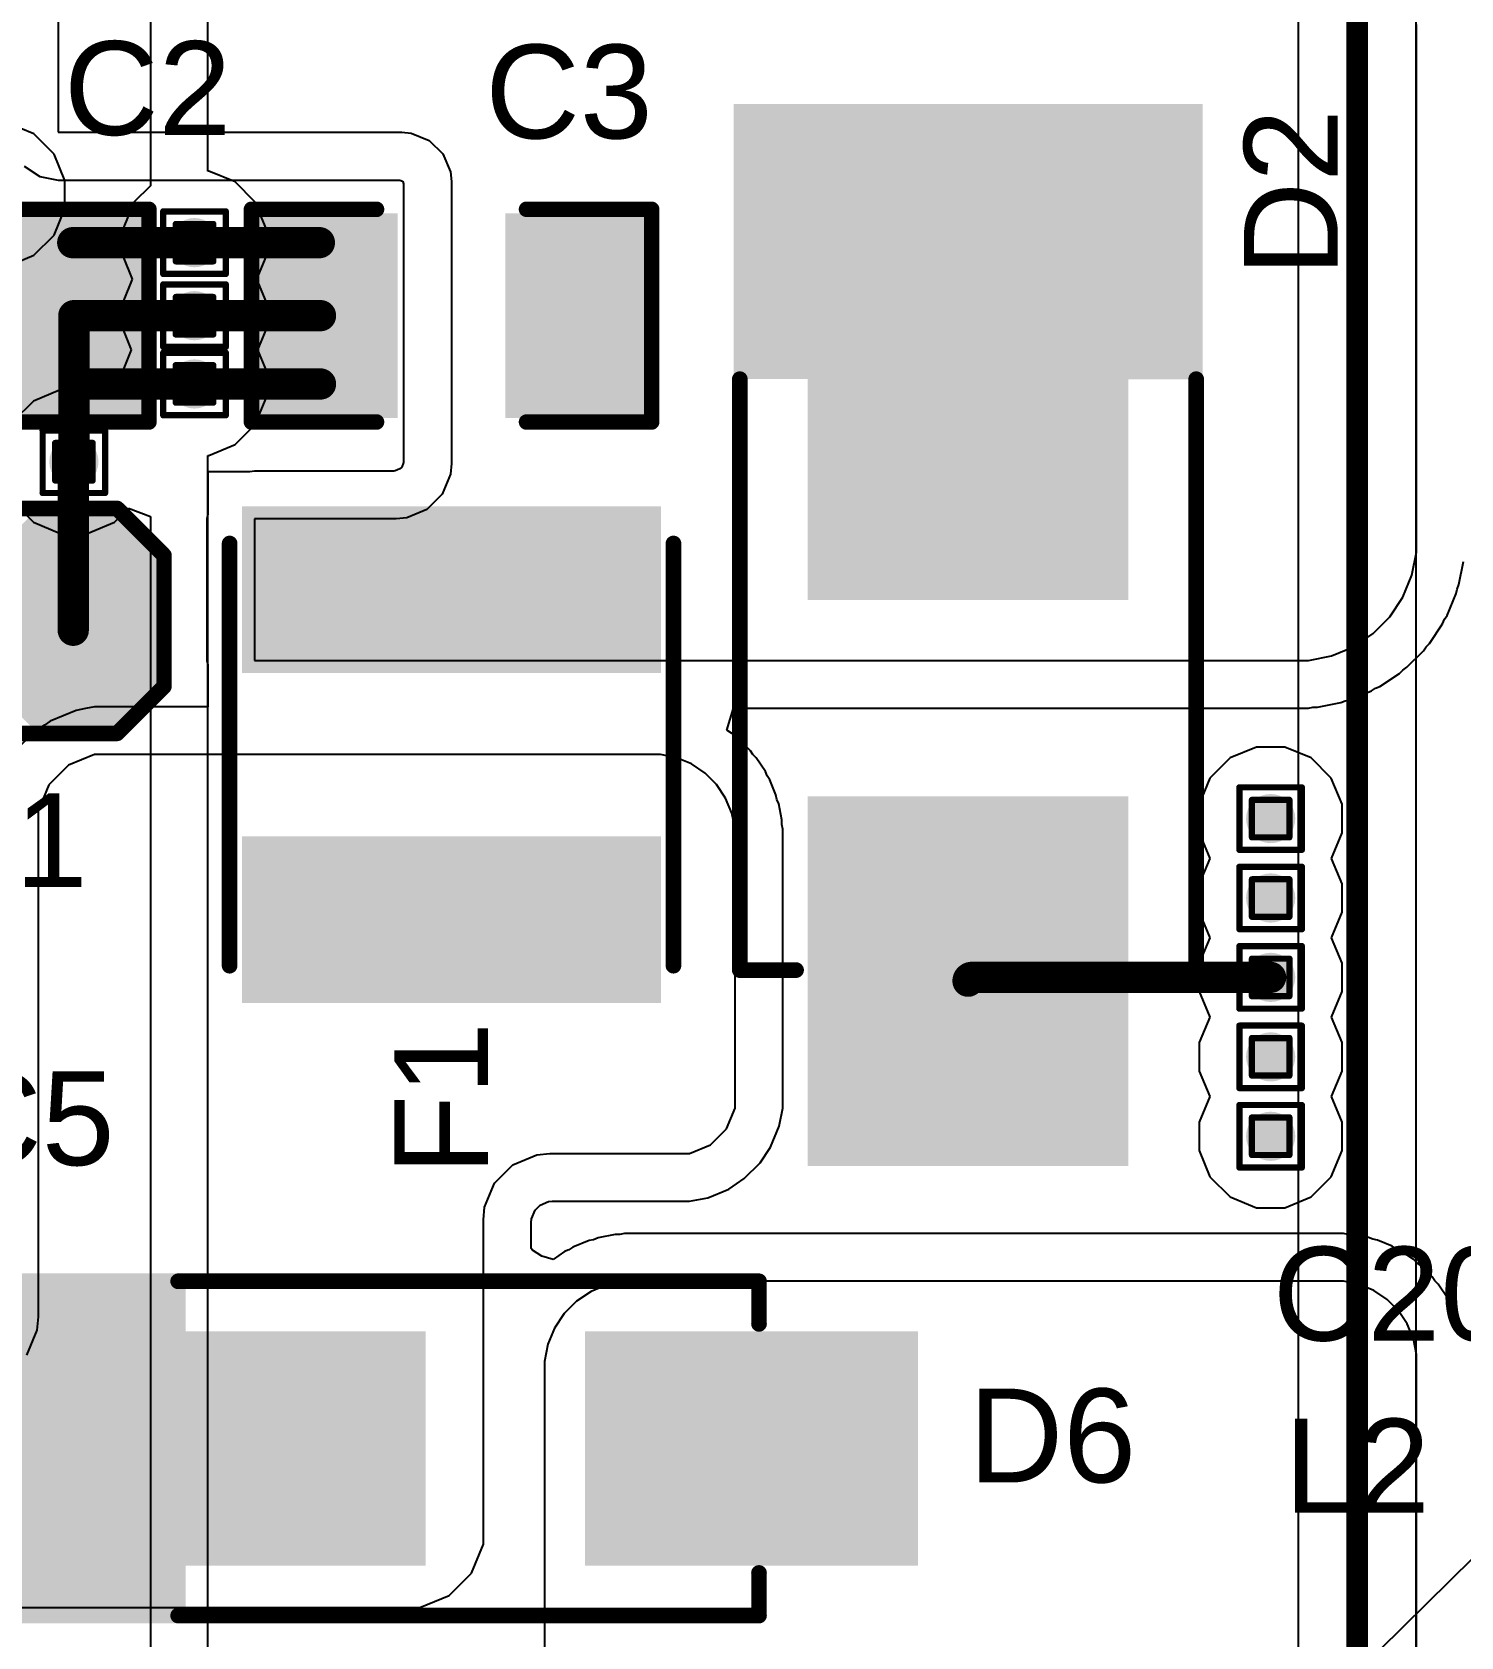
# Model space of a CAD drawing. Header units: inches. Extents: x -12 to 5357, y -8 to 5291.
# Drawn here: x 8.72 to 20.32, y 26.98 to 40.02 of the extents above; entities that cross this region are included whole.
import ezdxf

# ---------------------------------------------------------------- set-up
doc = ezdxf.new("R2010")
doc.units = ezdxf.units.IN
for name, color, linetype in [('Bottom Layer', 5, 'Continuous'), ('Drill Drawing', 1, 'Continuous'), ('Ground', 16, 'Continuous'), ('Power', 76, 'Continuous'), ('Top Layer', 1, 'Continuous'), ('Top Overlay', 2, 'Continuous'), ('Top Paste', 8, 'Continuous'), ('Top Solder', 216, 'Continuous'), ('Via Holes', 16, 'Continuous')]:
    doc.layers.add(name, color=color, linetype=linetype)
doc.styles.add('Arial', font='', dxfattribs={"height": 0.2})
doc.styles.get('Arial').set_extended_font_data('Arial')

# ---------------------------------------------------------------- blocks, each defined once
blk = doc.blocks.new('SMB__10')
at = {"layer": 'Top Layer'}
for points in [[(-3.7, -1.2), (-3.7, 1.2), (-0.9, 1.2), (-0.9, -1.2)], [(0.9, -1.2), (0.9, 1.2), (3.7, 1.2), (3.7, -1.2)]]:
    blk.add_hatch(color=1, dxfattribs=at).paths.add_polyline_path(points)
at = {"layer": 'Top Overlay'}
for points in [[(2.593, 1.245), (4.828, 1.245), (4.828, 1.905), (2.593, 1.905)], [(3.734, -1.65), (4.826, -1.65), (4.826, 1.347), (3.734, 1.347)], [(2.591, -1.906), (4.826, -1.906), (4.826, -1.246), (2.591, -1.246)]]:
    blk.add_hatch(color=2, dxfattribs=at).paths.add_polyline_path(points)
at = {"layer": 'Top Paste'}
for points in [[(-3.7, -1.2), (-3.7, 1.2), (-0.9, 1.2), (-0.9, -1.2)], [(0.9, -1.2), (0.9, 1.2), (3.7, 1.2), (3.7, -1.2)]]:
    blk.add_hatch(color=8, dxfattribs=at).paths.add_polyline_path(points)
at = {"layer": 'Top Solder'}
for points in [[(-3.802, -1.302), (-3.802, 1.302), (-0.798, 1.302), (-0.798, -1.302)], [(0.798, -1.302), (0.798, 1.302), (3.802, 1.302), (3.802, -1.302)]]:
    blk.add_hatch(color=216, dxfattribs=at).paths.add_polyline_path(points)
at = {"layer": 'Top Overlay', "const_width": 0.127}
for points in [[(-2.21, 1.854), (2.591, 1.854)], [(-2.21, 1.854), (-2.21, 1.397)], [(-2.21, -1.397), (-2.21, -1.854)], [(-2.21, -1.854), (2.591, -1.854)]]:
    blk.add_lwpolyline(points, dxfattribs=at)
at = {"layer": 'Top Overlay', "const_width": 0.0635}
for points in [[(-2.242, 1.854, 1), (-2.178, 1.854, 1)], [(-2.242, 1.854, 1), (-2.178, 1.854, 1)], [(2.559, 1.854, 1), (2.623, 1.854, 1)], [(-2.242, 1.397, 1), (-2.178, 1.397, 1)], [(-2.242, -1.397, 1), (-2.178, -1.397, 1)], [(-2.242, -1.854, 1), (-2.178, -1.854, 1)], [(-2.242, -1.854, 1), (-2.178, -1.854, 1)], [(2.559, -1.854, 1), (2.623, -1.854, 1)]]:
    blk.add_lwpolyline(points, format="xyb", close=True, dxfattribs=at)
blk = doc.blocks.new('14_VSON__4_3__20')
at = {"layer": 'Top Solder'}
blk.add_line((-0.868, -2.278), (-5350.816, -5279.07), dxfattribs=at)
blk = doc.blocks.new('2_T____P___22')
at = {"layer": 'Top Layer'}
for points in [[(0.286, 0.762), (-0.286, 0.762), (-0.571, 0.476), (-0.571, -0.476), (-0.286, -0.762), (0.286, -0.762), (0.571, -0.476), (0.571, 0.476)], [(2.286, 0.762), (1.714, 0.762), (1.429, 0.476), (1.429, -0.476), (1.714, -0.762), (2.286, -0.762), (2.572, -0.476), (2.572, 0.476)]]:
    blk.add_hatch(color=1, dxfattribs=at).paths.add_polyline_path(points)
at = {"layer": 'Top Paste'}
for points in [[(0.286, 0.762), (-0.286, 0.762), (-0.571, 0.476), (-0.571, -0.476), (-0.286, -0.762), (0.286, -0.762), (0.571, -0.476), (0.571, 0.476)], [(2.286, 0.762), (1.714, 0.762), (1.429, 0.476), (1.429, -0.476), (1.714, -0.762), (2.286, -0.762), (2.572, -0.476), (2.572, 0.476)]]:
    blk.add_hatch(color=8, dxfattribs=at).paths.add_polyline_path(points)
at = {"layer": 'Top Solder'}
for points in [[(0.337, 0.864), (-0.337, 0.864), (-0.673, 0.527), (-0.673, -0.527), (-0.337, -0.864), (0.337, -0.864), (0.673, -0.527), (0.673, 0.527)], [(2.337, 0.864), (1.663, 0.864), (1.327, 0.527), (1.327, -0.527), (1.663, -0.864), (2.337, -0.864), (2.673, -0.527), (2.673, 0.527)]]:
    blk.add_hatch(color=216, dxfattribs=at).paths.add_polyline_path(points)
at = {"layer": 'Top Overlay', "const_width": 0.127}
for points in [[(-0.737, 0.533), (-0.356, 0.914)], [(-0.356, 0.914), (2.356, 0.914)], [(2.356, 0.914), (2.737, 0.533)], [(-0.737, -0.533), (-0.737, 0.533)], [(2.737, 0.533), (2.737, -0.533)], [(-0.737, -0.533), (-0.356, -0.914)], [(2.356, -0.914), (2.737, -0.533)], [(-0.356, -0.914), (2.356, -0.914)]]:
    blk.add_lwpolyline(points, dxfattribs=at)
at = {"layer": 'Top Overlay', "const_width": 0.0635}
for points in [[(-0.387, 0.914, 1), (-0.324, 0.914, 1)], [(-0.387, 0.914, 1), (-0.324, 0.914, 1)], [(2.324, 0.914, 1), (2.387, 0.914, 1)], [(2.324, 0.914, 1), (2.387, 0.914, 1)], [(-0.768, 0.533, 1), (-0.705, 0.533, 1)], [(-0.768, 0.533, 1), (-0.705, 0.533, 1)], [(2.705, 0.533, 1), (2.768, 0.533, 1)], [(2.705, 0.533, 1), (2.768, 0.533, 1)], [(-0.768, -0.533, 1), (-0.705, -0.533, 1)], [(-0.768, -0.533, 1), (-0.705, -0.533, 1)], [(2.705, -0.533, 1), (2.768, -0.533, 1)], [(2.705, -0.533, 1), (2.768, -0.533, 1)], [(-0.387, -0.914, 1), (-0.324, -0.914, 1)], [(-0.387, -0.914, 1), (-0.324, -0.914, 1)], [(2.324, -0.914, 1), (2.387, -0.914, 1)], [(2.324, -0.914, 1), (2.387, -0.914, 1)]]:
    blk.add_lwpolyline(points, format="xyb", close=True, dxfattribs=at)
blk = doc.blocks.new('FUSE_1210_76')
at = {"layer": 'Top Layer'}
for points in [[(-1.915, 1.6), (-0.765, 1.6), (-0.765, -1.6), (-1.915, -1.6)], [(0.765, 1.6), (1.915, 1.6), (1.915, -1.6), (0.765, -1.6)]]:
    blk.add_hatch(color=1, dxfattribs=at).paths.add_polyline_path(points)
at = {"layer": 'Top Paste'}
for points in [[(-1.915, 1.6), (-0.765, 1.6), (-0.765, -1.6), (-1.915, -1.6)], [(0.765, 1.6), (1.915, 1.6), (1.915, -1.6), (0.765, -1.6)]]:
    blk.add_hatch(color=8, dxfattribs=at).paths.add_polyline_path(points)
at = {"layer": 'Top Solder'}
for points in [[(-2.017, 1.702), (-0.663, 1.702), (-0.663, -1.702), (-2.017, -1.702)], [(0.663, 1.702), (2.017, 1.702), (2.017, -1.702), (0.663, -1.702)]]:
    blk.add_hatch(color=216, dxfattribs=at).paths.add_polyline_path(points)
at = {"layer": 'Top Overlay', "const_width": 0.127}
for points in [[(-1.715, 1.803), (1.715, 1.803)], [(-1.715, -1.803), (1.715, -1.803)]]:
    blk.add_lwpolyline(points, dxfattribs=at)
at = {"layer": 'Top Overlay', "const_width": 0.0635}
for points in [[(-1.747, 1.803, 1), (-1.683, 1.803, 1)], [(1.683, 1.803, 1), (1.747, 1.803, 1)], [(-1.747, -1.803, 1), (-1.683, -1.803, 1)], [(1.683, -1.803, 1), (1.747, -1.803, 1)]]:
    blk.add_lwpolyline(points, format="xyb", close=True, dxfattribs=at)
blk = doc.blocks.new('SMA_78')
at = {"layer": 'Top Layer'}
for points in [[(-3.25, 0.85), (-0.75, 0.85), (-0.75, -0.85), (-3.25, -0.85)], [(0.75, 0.85), (3.25, 0.85), (3.25, -0.85), (0.75, -0.85)]]:
    blk.add_hatch(color=1, dxfattribs=at).paths.add_polyline_path(points)
at = {"layer": 'Top Overlay'}
for points in [[(-4.445, -1.422), (-3.278, -1.422), (-3.278, 1.422), (-4.445, 1.422)], [(-3.3, 0.924), (-2.596, 0.924), (-2.596, 1.422), (-3.3, 1.422)], [(-3.3, -1.422), (-2.596, -1.422), (-2.596, -0.924), (-3.3, -0.924)]]:
    blk.add_hatch(color=2, dxfattribs=at).paths.add_polyline_path(points)
at = {"layer": 'Top Paste'}
for points in [[(-3.25, 0.85), (-0.75, 0.85), (-0.75, -0.85), (-3.25, -0.85)], [(0.75, 0.85), (3.25, 0.85), (3.25, -0.85), (0.75, -0.85)]]:
    blk.add_hatch(color=8, dxfattribs=at).paths.add_polyline_path(points)
at = {"layer": 'Top Solder'}
for points in [[(-3.352, 0.952), (-0.648, 0.952), (-0.648, -0.952), (-3.352, -0.952)], [(0.648, 0.952), (3.352, 0.952), (3.352, -0.952), (0.648, -0.952)]]:
    blk.add_hatch(color=216, dxfattribs=at).paths.add_polyline_path(points)
at = {"layer": 'Top Overlay', "const_width": 0.127}
for points in [[(-2.658, 1.358), (2.061, 1.358)], [(2.061, 1.012), (2.061, 1.358)], [(2.061, -1.358), (2.061, -1.012)], [(-2.658, -1.358), (2.061, -1.358)]]:
    blk.add_lwpolyline(points, dxfattribs=at)
at = {"layer": 'Top Overlay', "const_width": 0.0635}
for points in [[(-2.69, 1.358, 1), (-2.626, 1.358, 1)], [(2.029, 1.358, 1), (2.093, 1.358, 1)], [(2.029, 1.358, 1), (2.093, 1.358, 1)], [(2.029, 1.012, 1), (2.093, 1.012, 1)], [(2.029, -1.012, 1), (2.093, -1.012, 1)], [(-2.69, -1.358, 1), (-2.626, -1.358, 1)], [(2.029, -1.358, 1), (2.093, -1.358, 1)], [(2.029, -1.358, 1), (2.093, -1.358, 1)]]:
    blk.add_lwpolyline(points, format="xyb", close=True, dxfattribs=at)
blk = doc.blocks.new('C___0805_122')
at = {"layer": 'Top Layer'}
for points in [[(-1.524, 0.762), (-0.508, 0.762), (-0.508, -0.762), (-1.524, -0.762)], [(0.508, 0.762), (1.524, 0.762), (1.524, -0.762), (0.508, -0.762)]]:
    blk.add_hatch(color=1, dxfattribs=at).paths.add_polyline_path(points)
at = {"layer": 'Top Paste'}
for points in [[(-1.524, 0.762), (-0.508, 0.762), (-0.508, -0.762), (-1.524, -0.762)], [(0.508, 0.762), (1.524, 0.762), (1.524, -0.762), (0.508, -0.762)]]:
    blk.add_hatch(color=8, dxfattribs=at).paths.add_polyline_path(points)
at = {"layer": 'Top Solder'}
for points in [[(-1.594, 0.832), (-0.438, 0.832), (-0.438, -0.832), (-1.594, -0.832)], [(0.438, 0.832), (1.594, 0.832), (1.594, -0.832), (0.438, -0.832)]]:
    blk.add_hatch(color=216, dxfattribs=at).paths.add_polyline_path(points)
at = {"layer": 'Top Overlay', "const_width": 0.127}
for points in [[(-1.626, 0.864), (-1.626, -0.864)], [(-1.626, 0.864), (-0.61, 0.864)], [(0.61, 0.864), (1.626, 0.864)], [(1.626, -0.864), (1.626, 0.864)], [(-1.626, -0.864), (-0.61, -0.864)], [(0.61, -0.864), (1.626, -0.864)]]:
    blk.add_lwpolyline(points, dxfattribs=at)
at = {"layer": 'Top Overlay', "const_width": 0.0635}
for points in [[(-1.657, 0.864, 1), (-1.594, 0.864, 1)], [(-1.657, 0.864, 1), (-1.594, 0.864, 1)], [(-0.641, 0.864, 1), (-0.578, 0.864, 1)], [(0.578, 0.864, 1), (0.641, 0.864, 1)], [(1.594, 0.864, 1), (1.657, 0.864, 1)], [(1.594, 0.864, 1), (1.657, 0.864, 1)], [(-1.657, -0.864, 1), (-1.594, -0.864, 1)], [(-1.657, -0.864, 1), (-1.594, -0.864, 1)], [(-0.641, -0.864, 1), (-0.578, -0.864, 1)], [(0.578, -0.864, 1), (0.641, -0.864, 1)], [(1.594, -0.864, 1), (1.657, -0.864, 1)], [(1.594, -0.864, 1), (1.657, -0.864, 1)]]:
    blk.add_lwpolyline(points, format="xyb", close=True, dxfattribs=at)
blk = doc.blocks.new('C___0805_124')
at = {"layer": 'Top Layer'}
for points in [[(-1.524, 0.762), (-0.508, 0.762), (-0.508, -0.762), (-1.524, -0.762)], [(0.508, 0.762), (1.524, 0.762), (1.524, -0.762), (0.508, -0.762)]]:
    blk.add_hatch(color=1, dxfattribs=at).paths.add_polyline_path(points)
at = {"layer": 'Top Paste'}
for points in [[(-1.524, 0.762), (-0.508, 0.762), (-0.508, -0.762), (-1.524, -0.762)], [(0.508, 0.762), (1.524, 0.762), (1.524, -0.762), (0.508, -0.762)]]:
    blk.add_hatch(color=8, dxfattribs=at).paths.add_polyline_path(points)
at = {"layer": 'Top Solder'}
for points in [[(-1.594, 0.832), (-0.438, 0.832), (-0.438, -0.832), (-1.594, -0.832)], [(0.438, 0.832), (1.594, 0.832), (1.594, -0.832), (0.438, -0.832)]]:
    blk.add_hatch(color=216, dxfattribs=at).paths.add_polyline_path(points)
at = {"layer": 'Top Overlay', "const_width": 0.127}
for points in [[(-1.626, 0.864), (-1.626, -0.864)], [(-0.61, 0.864), (-1.626, 0.864)], [(1.626, 0.864), (0.61, 0.864)], [(1.626, 0.864), (1.626, -0.864)], [(-0.61, -0.864), (-1.626, -0.864)], [(1.626, -0.864), (0.61, -0.864)]]:
    blk.add_lwpolyline(points, dxfattribs=at)
at = {"layer": 'Top Overlay', "const_width": 0.0635}
for points in [[(-1.657, 0.864, 1), (-1.594, 0.864, 1)], [(-1.657, 0.864, 1), (-1.594, 0.864, 1)], [(-0.641, 0.864, 1), (-0.578, 0.864, 1)], [(0.578, 0.864, 1), (0.641, 0.864, 1)], [(1.594, 0.864, 1), (1.657, 0.864, 1)], [(1.594, 0.864, 1), (1.657, 0.864, 1)], [(-1.657, -0.864, 1), (-1.594, -0.864, 1)], [(-1.657, -0.864, 1), (-1.594, -0.864, 1)], [(-0.641, -0.864, 1), (-0.578, -0.864, 1)], [(0.578, -0.864, 1), (0.641, -0.864, 1)], [(1.594, -0.864, 1), (1.657, -0.864, 1)], [(1.594, -0.864, 1), (1.657, -0.864, 1)]]:
    blk.add_lwpolyline(points, format="xyb", close=True, dxfattribs=at)

msp = doc.modelspace()

# ---------------------------------------------------------------- hatches: boundary and pattern name
at = {"layer": 'Bottom Layer'}
h = msp.add_hatch(color=5, dxfattribs=at)
edge = h.paths.add_edge_path()
edge.add_arc((10.036, 38.308), 0.2, 0, 360)
h = msp.add_hatch(color=5, dxfattribs=at)
edge = h.paths.add_edge_path()
edge.add_arc((10.036, 37.715), 0.2, 0, 360)
h = msp.add_hatch(color=5, dxfattribs=at)
edge = h.paths.add_edge_path()
edge.add_arc((10.036, 37.16), 0.2, 0, 360)
h = msp.add_hatch(color=5, dxfattribs=at)
edge = h.paths.add_edge_path()
edge.add_arc((9.056, 36.528), 0.2, 0, 360)
h = msp.add_hatch(color=5, dxfattribs=at)
edge = h.paths.add_edge_path()
edge.add_arc((18.779, 33.629), 0.2, 0, 360)
h = msp.add_hatch(color=5, dxfattribs=at)
edge = h.paths.add_edge_path()
edge.add_arc((18.779, 32.984), 0.2, 0, 360)
h = msp.add_hatch(color=5, dxfattribs=at)
edge = h.paths.add_edge_path()
edge.add_arc((18.779, 32.339), 0.2, 0, 360)
h = msp.add_hatch(color=5, dxfattribs=at)
edge = h.paths.add_edge_path()
edge.add_arc((18.779, 31.693), 0.2, 0, 360)
h = msp.add_hatch(color=5, dxfattribs=at)
edge = h.paths.add_edge_path()
edge.add_arc((18.779, 31.048), 0.2, 0, 360)
at = {"layer": 'Ground'}
h = msp.add_hatch(color=16, dxfattribs=at)
edge = h.paths.add_edge_path()
edge.add_arc((10.036, 38.308), 0.2, 0, 360)
h = msp.add_hatch(color=16, dxfattribs=at)
edge = h.paths.add_edge_path()
edge.add_arc((10.036, 37.715), 0.2, 0, 360)
h = msp.add_hatch(color=16, dxfattribs=at)
edge = h.paths.add_edge_path()
edge.add_arc((10.036, 37.16), 0.2, 0, 360)
h = msp.add_hatch(color=16, dxfattribs=at)
edge = h.paths.add_edge_path()
edge.add_arc((9.056, 36.528), 0.2, 0, 360)
h = msp.add_hatch(color=16, dxfattribs=at)
edge = h.paths.add_edge_path()
edge.add_arc((18.779, 33.629), 0.2, 0, 360)
h = msp.add_hatch(color=16, dxfattribs=at)
edge = h.paths.add_edge_path()
edge.add_arc((18.779, 32.984), 0.2, 0, 360)
h = msp.add_hatch(color=16, dxfattribs=at)
edge = h.paths.add_edge_path()
edge.add_arc((18.779, 32.339), 0.2, 0, 360)
h = msp.add_hatch(color=16, dxfattribs=at)
edge = h.paths.add_edge_path()
edge.add_arc((18.779, 31.693), 0.2, 0, 360)
h = msp.add_hatch(color=16, dxfattribs=at)
edge = h.paths.add_edge_path()
edge.add_arc((18.779, 31.048), 0.2, 0, 360)
at = {"layer": 'Power'}
h = msp.add_hatch(color=76, dxfattribs=at)
edge = h.paths.add_edge_path()
edge.add_arc((10.036, 38.308), 0.2, 0, 360)
h = msp.add_hatch(color=76, dxfattribs=at)
edge = h.paths.add_edge_path()
edge.add_arc((10.036, 37.715), 0.2, 0, 360)
h = msp.add_hatch(color=76, dxfattribs=at)
edge = h.paths.add_edge_path()
edge.add_arc((10.036, 37.16), 0.2, 0, 360)
h = msp.add_hatch(color=76, dxfattribs=at)
edge = h.paths.add_edge_path()
edge.add_arc((9.056, 36.528), 0.2, 0, 360)
h = msp.add_hatch(color=76, dxfattribs=at)
edge = h.paths.add_edge_path()
edge.add_arc((18.779, 33.629), 0.2, 0, 360)
h = msp.add_hatch(color=76, dxfattribs=at)
edge = h.paths.add_edge_path()
edge.add_arc((18.779, 32.984), 0.2, 0, 360)
h = msp.add_hatch(color=76, dxfattribs=at)
edge = h.paths.add_edge_path()
edge.add_arc((18.779, 32.339), 0.2, 0, 360)
h = msp.add_hatch(color=76, dxfattribs=at)
edge = h.paths.add_edge_path()
edge.add_arc((18.779, 31.693), 0.2, 0, 360)
h = msp.add_hatch(color=76, dxfattribs=at)
edge = h.paths.add_edge_path()
edge.add_arc((18.779, 31.048), 0.2, 0, 360)
at = {"layer": 'Top Layer'}
h = msp.add_hatch(color=1, dxfattribs=at)
edge = h.paths.add_edge_path()
edge.add_arc((10.036, 38.308), 0.2, 0, 360)
h = msp.add_hatch(color=1, dxfattribs=at)
edge = h.paths.add_edge_path()
edge.add_arc((10.036, 37.715), 0.2, 0, 360)
h = msp.add_hatch(color=1, dxfattribs=at)
edge = h.paths.add_edge_path()
edge.add_arc((10.036, 37.16), 0.2, 0, 360)
h = msp.add_hatch(color=1, dxfattribs=at)
edge = h.paths.add_edge_path()
edge.add_arc((9.056, 36.528), 0.2, 0, 360)
h = msp.add_hatch(color=1, dxfattribs=at)
edge = h.paths.add_edge_path()
edge.add_arc((18.779, 33.629), 0.2, 0, 360)
h = msp.add_hatch(color=1, dxfattribs=at)
edge = h.paths.add_edge_path()
edge.add_arc((18.779, 32.984), 0.2, 0, 360)
h = msp.add_hatch(color=1, dxfattribs=at)
edge = h.paths.add_edge_path()
edge.add_arc((18.779, 32.339), 0.2, 0, 360)
h = msp.add_hatch(color=1, dxfattribs=at)
edge = h.paths.add_edge_path()
edge.add_arc((18.779, 31.693), 0.2, 0, 360)
h = msp.add_hatch(color=1, dxfattribs=at)
edge = h.paths.add_edge_path()
edge.add_arc((18.779, 31.048), 0.2, 0, 360)
at = {"layer": 'Via Holes'}
h = msp.add_hatch(color=7, dxfattribs=at)
edge = h.paths.add_edge_path()
edge.add_arc((10.036, 38.308), 0.1, 0, 360)
h = msp.add_hatch(color=7, dxfattribs=at)
edge = h.paths.add_edge_path()
edge.add_arc((10.036, 37.715), 0.1, 0, 360)
h = msp.add_hatch(color=7, dxfattribs=at)
edge = h.paths.add_edge_path()
edge.add_arc((10.036, 37.16), 0.1, 0, 360)
h = msp.add_hatch(color=7, dxfattribs=at)
edge = h.paths.add_edge_path()
edge.add_arc((9.056, 36.528), 0.1, 0, 360)
h = msp.add_hatch(color=7, dxfattribs=at)
edge = h.paths.add_edge_path()
edge.add_arc((18.779, 33.629), 0.1, 0, 360)
h = msp.add_hatch(color=7, dxfattribs=at)
edge = h.paths.add_edge_path()
edge.add_arc((18.779, 32.984), 0.1, 0, 360)
h = msp.add_hatch(color=7, dxfattribs=at)
edge = h.paths.add_edge_path()
edge.add_arc((18.779, 32.339), 0.1, 0, 360)
h = msp.add_hatch(color=7, dxfattribs=at)
edge = h.paths.add_edge_path()
edge.add_arc((18.779, 31.693), 0.1, 0, 360)
h = msp.add_hatch(color=7, dxfattribs=at)
edge = h.paths.add_edge_path()
edge.add_arc((18.779, 31.048), 0.1, 0, 360)

# ---------------------------------------------------------------- linework, layer by layer
at = {"layer": 'Bottom Layer'}
for p, q in [((19.003, 49.396), (19.003, 23.514)), ((19.961, 23.631), (19.961, 49.396))]:
    msp.add_line(p, q, dxfattribs=at)
at = {"layer": 'Bottom Layer', "const_width": 0.178}
msp.add_lwpolyline([(19.482, 23.514), (19.482, 49.396)], dxfattribs=at)
at = {"layer": 'Drill Drawing', "const_width": 0.0508}
for points in [[(9.782, 38.562), (10.29, 38.562)], [(9.782, 38.054), (9.782, 38.562)], [(9.884, 38.46), (10.188, 38.46)], [(9.884, 38.156), (9.884, 38.46)], [(10.188, 38.156), (10.188, 38.46)], [(10.29, 38.054), (10.29, 38.562)], [(9.782, 38.054), (10.29, 38.054)], [(9.884, 38.156), (10.188, 38.156)], [(9.782, 37.969), (10.29, 37.969)], [(9.782, 37.461), (9.782, 37.969)], [(10.29, 37.461), (10.29, 37.969)], [(9.884, 37.867), (10.188, 37.867)], [(9.884, 37.562), (9.884, 37.867)], [(10.188, 37.562), (10.188, 37.867)], [(9.884, 37.562), (10.188, 37.562)], [(9.782, 37.461), (10.29, 37.461)], [(9.782, 37.414), (10.29, 37.414)], [(9.782, 36.906), (9.782, 37.414)], [(10.29, 36.906), (10.29, 37.414)], [(9.884, 37.313), (10.188, 37.313)], [(9.884, 37.008), (9.884, 37.313)], [(10.188, 37.008), (10.188, 37.313)], [(9.884, 37.008), (10.188, 37.008)], [(9.782, 36.906), (10.29, 36.906)], [(8.802, 36.782), (9.31, 36.782)], [(8.802, 36.274), (8.802, 36.782)], [(9.31, 36.274), (9.31, 36.782)], [(8.903, 36.681), (9.208, 36.681)], [(8.903, 36.376), (8.903, 36.681)], [(9.208, 36.376), (9.208, 36.681)], [(8.903, 36.376), (9.208, 36.376)], [(8.802, 36.274), (9.31, 36.274)], [(18.525, 33.883), (19.033, 33.883)], [(18.525, 33.375), (18.525, 33.883)], [(19.033, 33.375), (19.033, 33.883)], [(18.626, 33.781), (18.931, 33.781)], [(18.626, 33.477), (18.626, 33.781)], [(18.931, 33.477), (18.931, 33.781)], [(18.525, 33.375), (19.033, 33.375)], [(18.626, 33.477), (18.931, 33.477)], [(18.525, 33.238), (19.033, 33.238)], [(18.525, 32.73), (18.525, 33.238)], [(19.033, 32.73), (19.033, 33.238)], [(18.626, 33.136), (18.931, 33.136)], [(18.626, 32.831), (18.626, 33.136)], [(18.931, 32.831), (18.931, 33.136)], [(18.626, 32.831), (18.931, 32.831)], [(18.525, 32.73), (19.033, 32.73)], [(18.525, 32.593), (19.033, 32.593)], [(18.525, 32.085), (18.525, 32.593)], [(19.033, 32.085), (19.033, 32.593)], [(18.626, 32.491), (18.931, 32.491)], [(18.626, 32.186), (18.626, 32.491)], [(18.931, 32.186), (18.931, 32.491)], [(18.626, 32.186), (18.931, 32.186)], [(18.525, 32.085), (19.033, 32.085)], [(18.525, 31.947), (19.033, 31.947)], [(18.525, 31.439), (18.525, 31.947)], [(19.033, 31.439), (19.033, 31.947)], [(18.626, 31.846), (18.931, 31.846)], [(18.626, 31.541), (18.626, 31.846)], [(18.931, 31.541), (18.931, 31.846)], [(18.626, 31.541), (18.931, 31.541)], [(18.525, 31.439), (19.033, 31.439)], [(18.525, 31.302), (19.033, 31.302)], [(18.525, 30.794), (18.525, 31.302)], [(19.033, 30.794), (19.033, 31.302)], [(18.626, 31.201), (18.931, 31.201)], [(18.626, 30.896), (18.626, 31.201)], [(18.931, 30.896), (18.931, 31.201)], [(18.626, 30.896), (18.931, 30.896)], [(18.525, 30.794), (19.033, 30.794)]]:
    msp.add_lwpolyline(points, dxfattribs=at)
at = {"layer": 'Drill Drawing', "const_width": 0.0254}
for points in [[(9.769, 38.562, 1), (9.795, 38.562, 1)], [(9.769, 38.562, 1), (9.795, 38.562, 1)], [(9.871, 38.46, 1), (9.896, 38.46, 1)], [(9.871, 38.46, 1), (9.896, 38.46, 1)], [(10.176, 38.46, 1), (10.201, 38.46, 1)], [(10.176, 38.46, 1), (10.201, 38.46, 1)], [(10.277, 38.562, 1), (10.303, 38.562, 1)], [(10.277, 38.562, 1), (10.303, 38.562, 1)], [(9.769, 38.054, 1), (9.795, 38.054, 1)], [(9.769, 38.054, 1), (9.795, 38.054, 1)], [(9.871, 38.156, 1), (9.896, 38.156, 1)], [(9.871, 38.156, 1), (9.896, 38.156, 1)], [(10.176, 38.156, 1), (10.201, 38.156, 1)], [(10.176, 38.156, 1), (10.201, 38.156, 1)], [(10.277, 38.054, 1), (10.303, 38.054, 1)], [(10.277, 38.054, 1), (10.303, 38.054, 1)], [(9.769, 37.969, 1), (9.795, 37.969, 1)], [(9.769, 37.969, 1), (9.795, 37.969, 1)], [(10.277, 37.969, 1), (10.303, 37.969, 1)], [(10.277, 37.969, 1), (10.303, 37.969, 1)], [(9.871, 37.867, 1), (9.896, 37.867, 1)], [(9.871, 37.867, 1), (9.896, 37.867, 1)], [(10.176, 37.867, 1), (10.201, 37.867, 1)], [(10.176, 37.867, 1), (10.201, 37.867, 1)], [(9.871, 37.562, 1), (9.896, 37.562, 1)], [(9.871, 37.562, 1), (9.896, 37.562, 1)], [(10.176, 37.562, 1), (10.201, 37.562, 1)], [(10.176, 37.562, 1), (10.201, 37.562, 1)], [(9.769, 37.461, 1), (9.795, 37.461, 1)], [(9.769, 37.461, 1), (9.795, 37.461, 1)], [(9.769, 37.414, 1), (9.795, 37.414, 1)], [(9.769, 37.414, 1), (9.795, 37.414, 1)], [(10.277, 37.461, 1), (10.303, 37.461, 1)], [(10.277, 37.461, 1), (10.303, 37.461, 1)], [(10.277, 37.414, 1), (10.303, 37.414, 1)], [(10.277, 37.414, 1), (10.303, 37.414, 1)], [(9.871, 37.313, 1), (9.896, 37.313, 1)], [(9.871, 37.313, 1), (9.896, 37.313, 1)], [(10.176, 37.313, 1), (10.201, 37.313, 1)], [(10.176, 37.313, 1), (10.201, 37.313, 1)], [(9.871, 37.008, 1), (9.896, 37.008, 1)], [(9.871, 37.008, 1), (9.896, 37.008, 1)], [(10.176, 37.008, 1), (10.201, 37.008, 1)], [(10.176, 37.008, 1), (10.201, 37.008, 1)], [(9.769, 36.906, 1), (9.795, 36.906, 1)], [(9.769, 36.906, 1), (9.795, 36.906, 1)], [(10.277, 36.906, 1), (10.303, 36.906, 1)], [(10.277, 36.906, 1), (10.303, 36.906, 1)], [(8.789, 36.782, 1), (8.814, 36.782, 1)], [(8.789, 36.782, 1), (8.814, 36.782, 1)], [(9.297, 36.782, 1), (9.322, 36.782, 1)], [(9.297, 36.782, 1), (9.322, 36.782, 1)], [(8.891, 36.681, 1), (8.916, 36.681, 1)], [(8.891, 36.681, 1), (8.916, 36.681, 1)], [(9.195, 36.681, 1), (9.221, 36.681, 1)], [(9.195, 36.681, 1), (9.221, 36.681, 1)], [(8.891, 36.376, 1), (8.916, 36.376, 1)], [(8.891, 36.376, 1), (8.916, 36.376, 1)], [(9.195, 36.376, 1), (9.221, 36.376, 1)], [(9.195, 36.376, 1), (9.221, 36.376, 1)], [(8.789, 36.274, 1), (8.814, 36.274, 1)], [(8.789, 36.274, 1), (8.814, 36.274, 1)], [(9.297, 36.274, 1), (9.322, 36.274, 1)], [(9.297, 36.274, 1), (9.322, 36.274, 1)], [(18.512, 33.883, 1), (18.537, 33.883, 1)], [(18.512, 33.883, 1), (18.537, 33.883, 1)], [(19.02, 33.883, 1), (19.045, 33.883, 1)], [(19.02, 33.883, 1), (19.045, 33.883, 1)], [(18.614, 33.781, 1), (18.639, 33.781, 1)], [(18.614, 33.781, 1), (18.639, 33.781, 1)], [(18.918, 33.781, 1), (18.944, 33.781, 1)], [(18.918, 33.781, 1), (18.944, 33.781, 1)], [(18.512, 33.375, 1), (18.537, 33.375, 1)], [(18.512, 33.375, 1), (18.537, 33.375, 1)], [(18.614, 33.477, 1), (18.639, 33.477, 1)], [(18.614, 33.477, 1), (18.639, 33.477, 1)], [(18.918, 33.477, 1), (18.944, 33.477, 1)], [(18.918, 33.477, 1), (18.944, 33.477, 1)], [(19.02, 33.375, 1), (19.045, 33.375, 1)], [(19.02, 33.375, 1), (19.045, 33.375, 1)], [(18.512, 33.238, 1), (18.537, 33.238, 1)], [(18.512, 33.238, 1), (18.537, 33.238, 1)], [(19.02, 33.238, 1), (19.045, 33.238, 1)], [(19.02, 33.238, 1), (19.045, 33.238, 1)], [(18.614, 33.136, 1), (18.639, 33.136, 1)], [(18.614, 33.136, 1), (18.639, 33.136, 1)], [(18.918, 33.136, 1), (18.944, 33.136, 1)], [(18.918, 33.136, 1), (18.944, 33.136, 1)], [(18.614, 32.831, 1), (18.639, 32.831, 1)], [(18.614, 32.831, 1), (18.639, 32.831, 1)], [(18.918, 32.831, 1), (18.944, 32.831, 1)], [(18.918, 32.831, 1), (18.944, 32.831, 1)], [(18.512, 32.73, 1), (18.537, 32.73, 1)], [(18.512, 32.73, 1), (18.537, 32.73, 1)], [(19.02, 32.73, 1), (19.045, 32.73, 1)], [(19.02, 32.73, 1), (19.045, 32.73, 1)], [(18.512, 32.593, 1), (18.537, 32.593, 1)], [(18.512, 32.593, 1), (18.537, 32.593, 1)], [(19.02, 32.593, 1), (19.045, 32.593, 1)], [(19.02, 32.593, 1), (19.045, 32.593, 1)], [(18.614, 32.491, 1), (18.639, 32.491, 1)], [(18.614, 32.491, 1), (18.639, 32.491, 1)], [(18.918, 32.491, 1), (18.944, 32.491, 1)], [(18.918, 32.491, 1), (18.944, 32.491, 1)], [(18.614, 32.186, 1), (18.639, 32.186, 1)], [(18.614, 32.186, 1), (18.639, 32.186, 1)], [(18.918, 32.186, 1), (18.944, 32.186, 1)], [(18.918, 32.186, 1), (18.944, 32.186, 1)], [(18.512, 32.085, 1), (18.537, 32.085, 1)], [(18.512, 32.085, 1), (18.537, 32.085, 1)], [(19.02, 32.085, 1), (19.045, 32.085, 1)], [(19.02, 32.085, 1), (19.045, 32.085, 1)], [(18.512, 31.947, 1), (18.537, 31.947, 1)], [(18.512, 31.947, 1), (18.537, 31.947, 1)], [(19.02, 31.947, 1), (19.045, 31.947, 1)], [(19.02, 31.947, 1), (19.045, 31.947, 1)], [(18.614, 31.846, 1), (18.639, 31.846, 1)], [(18.614, 31.846, 1), (18.639, 31.846, 1)], [(18.918, 31.846, 1), (18.944, 31.846, 1)], [(18.918, 31.846, 1), (18.944, 31.846, 1)], [(18.614, 31.541, 1), (18.639, 31.541, 1)], [(18.614, 31.541, 1), (18.639, 31.541, 1)], [(18.918, 31.541, 1), (18.944, 31.541, 1)], [(18.918, 31.541, 1), (18.944, 31.541, 1)], [(18.512, 31.439, 1), (18.537, 31.439, 1)], [(18.512, 31.439, 1), (18.537, 31.439, 1)], [(19.02, 31.439, 1), (19.045, 31.439, 1)], [(19.02, 31.439, 1), (19.045, 31.439, 1)], [(18.512, 31.302, 1), (18.537, 31.302, 1)], [(18.512, 31.302, 1), (18.537, 31.302, 1)], [(19.02, 31.302, 1), (19.045, 31.302, 1)], [(19.02, 31.302, 1), (19.045, 31.302, 1)], [(18.614, 31.201, 1), (18.639, 31.201, 1)], [(18.614, 31.201, 1), (18.639, 31.201, 1)], [(18.918, 31.201, 1), (18.944, 31.201, 1)], [(18.918, 31.201, 1), (18.944, 31.201, 1)], [(18.614, 30.896, 1), (18.639, 30.896, 1)], [(18.614, 30.896, 1), (18.639, 30.896, 1)], [(18.918, 30.896, 1), (18.944, 30.896, 1)], [(18.918, 30.896, 1), (18.944, 30.896, 1)], [(18.512, 30.794, 1), (18.537, 30.794, 1)], [(18.512, 30.794, 1), (18.537, 30.794, 1)], [(19.02, 30.794, 1), (19.045, 30.794, 1)], [(19.02, 30.794, 1), (19.045, 30.794, 1)]]:
    msp.add_lwpolyline(points, format="xyb", close=True, dxfattribs=at)
at = {"layer": 'Power'}
for p, q in [((9.677, 50.177), (9.677, 38.771)), ((10.143, 38.889), (10.143, 41.177)), ((8.731, 39.191), (8.518, 39.28)), ((8.895, 39.028), (8.731, 39.191)), ((8.983, 38.814), (8.895, 39.028)), ((10.152, 38.889), (10.143, 38.889)), ((10.365, 38.801), (10.152, 38.889)), ((8.983, 38.583), (8.983, 38.814)), ((9.677, 38.771), (9.543, 38.637)), ((10.528, 38.637), (10.365, 38.801)), ((9.543, 38.637), (9.455, 38.424)), ((10.617, 38.424), (10.528, 38.637)), ((8.895, 38.369), (8.983, 38.583)), ((8.731, 38.206), (8.895, 38.369)), ((9.455, 38.424), (9.455, 38.193)), ((10.617, 38.193), (10.617, 38.424)), ((8.518, 38.118), (8.731, 38.206)), ((9.455, 38.193), (9.53, 38.011)), ((10.542, 38.011), (10.617, 38.193)), ((9.53, 38.011), (9.455, 37.83)), ((10.617, 37.83), (10.542, 38.011)), ((9.455, 37.83), (9.455, 37.599)), ((10.617, 37.599), (10.617, 37.83)), ((9.455, 37.599), (9.522, 37.438)), ((10.55, 37.438), (10.617, 37.599)), ((9.522, 37.438), (9.455, 37.276)), ((10.617, 37.276), (10.55, 37.438)), ((9.455, 37.183), (9.277, 37.065)), ((9.455, 37.276), (9.455, 37.183)), ((10.617, 37.045), (10.617, 37.276)), ((8.94, 37.109), (8.727, 37.021)), ((9.171, 37.109), (8.94, 37.109)), ((9.277, 37.065), (9.171, 37.109)), ((10.528, 36.831), (10.617, 37.045)), ((8.727, 37.021), (8.563, 36.857)), ((10.365, 36.668), (10.528, 36.831)), ((10.152, 36.579), (10.365, 36.668)), ((10.143, 21.516), (10.143, 36.579)), ((10.143, 36.579), (10.152, 36.579)), ((8.563, 36.199), (8.727, 36.036)), ((9.385, 36.036), (9.5, 36.15)), ((9.5, 36.15), (9.677, 36.082)), ((8.727, 36.036), (8.94, 35.947)), ((9.171, 35.947), (9.385, 36.036)), ((9.677, 36.082), (9.677, 15.87)), ((8.94, 35.947), (9.171, 35.947)), ((18.663, 34.21), (18.45, 34.122)), ((18.894, 34.21), (18.663, 34.21)), ((19.108, 34.122), (18.894, 34.21)), ((18.45, 34.122), (18.286, 33.958)), ((19.271, 33.958), (19.108, 34.122)), ((18.286, 33.958), (18.198, 33.745)), ((19.36, 33.745), (19.271, 33.958)), ((18.198, 33.745), (18.198, 33.513)), ((19.36, 33.513), (19.36, 33.745)), ((18.198, 33.513), (18.284, 33.306)), ((19.274, 33.306), (19.36, 33.513)), ((18.284, 33.306), (18.198, 33.099)), ((19.36, 33.099), (19.274, 33.306)), ((18.198, 33.099), (18.198, 32.868)), ((19.36, 32.868), (19.36, 33.099)), ((18.198, 32.868), (18.284, 32.661)), ((19.274, 32.661), (19.36, 32.868)), ((18.284, 32.661), (18.198, 32.454)), ((19.36, 32.454), (19.274, 32.661)), ((18.198, 32.454), (18.198, 32.223)), ((19.36, 32.223), (19.36, 32.454)), ((18.198, 32.223), (18.284, 32.016)), ((19.274, 32.016), (19.36, 32.223)), ((18.284, 32.016), (18.198, 31.809)), ((19.36, 31.809), (19.274, 32.016)), ((18.198, 31.809), (18.198, 31.578)), ((19.36, 31.578), (19.36, 31.809)), ((18.198, 31.578), (18.284, 31.371)), ((19.274, 31.371), (19.36, 31.578)), ((18.284, 31.371), (18.198, 31.164)), ((19.36, 31.164), (19.274, 31.371)), ((18.198, 31.164), (18.198, 30.933)), ((19.36, 30.933), (19.36, 31.164)), ((18.198, 30.933), (18.286, 30.719)), ((19.271, 30.719), (19.36, 30.933)), ((18.286, 30.719), (18.45, 30.556)), ((19.108, 30.556), (19.271, 30.719)), ((18.45, 30.556), (18.663, 30.467)), ((18.894, 30.467), (19.108, 30.556)), ((18.663, 30.467), (18.894, 30.467))]:
    msp.add_line(p, q, dxfattribs=at)
at = {"layer": 'Top Layer'}
for p, q in [((8.928, 40.977), (8.928, 39.205)), ((19.964, 37.946), (19.964, 40.081)), ((8.928, 39.205), (11.719, 39.205)), ((11.719, 39.205), (11.797, 39.198)), ((11.797, 39.198), (11.943, 39.139)), ((11.943, 39.139), (12.054, 39.029)), ((12.054, 39.029), (12.115, 38.884)), ((8.653, 38.93), (8.779, 38.846)), ((12.115, 38.884), (12.124, 38.806)), ((8.779, 38.846), (8.928, 38.816)), ((8.928, 38.816), (11.701, 38.816)), ((11.701, 38.816), (11.705, 38.816)), ((11.705, 38.816), (11.725, 38.808)), ((11.725, 38.808), (11.727, 38.806)), ((11.727, 38.806), (11.735, 38.786)), ((11.735, 38.786), (11.735, 38.786)), ((11.735, 38.786), (11.735, 36.533)), ((12.124, 38.806), (12.124, 38.806)), ((12.124, 38.806), (12.124, 36.514)), ((19.964, 35.89), (19.964, 37.946)), ((11.734, 36.522), (11.719, 36.484)), ((11.735, 36.533), (11.734, 36.522)), ((12.124, 36.514), (12.115, 36.427)), ((10.486, 36.445), (10.143, 36.445)), ((10.143, 36.445), (10.143, 36.102)), ((10.524, 36.453), (10.486, 36.445)), ((11.655, 36.453), (10.524, 36.453)), ((11.666, 36.454), (11.655, 36.453)), ((11.704, 36.47), (11.666, 36.454)), ((11.719, 36.484), (11.704, 36.47)), ((12.115, 36.427), (12.048, 36.264)), ((12.048, 36.264), (11.924, 36.14)), ((11.924, 36.14), (11.762, 36.073)), ((10.143, 36.102), (10.135, 36.064)), ((10.135, 36.064), (10.135, 34.914)), ((11.674, 36.064), (10.524, 36.064)), ((10.524, 36.064), (10.524, 34.914)), ((11.762, 36.073), (11.674, 36.064)), ((11.674, 36.064), (11.674, 36.064)), ((19.964, 35.794), (19.964, 35.89)), ((19.964, 35.89), (19.964, 35.89)), ((19.927, 35.606), (19.964, 35.794)), ((19.853, 35.428), (19.927, 35.606)), ((20.308, 35.53), (20.345, 35.718)), ((20.286, 35.457), (20.293, 35.494)), ((20.293, 35.494), (20.308, 35.53)), ((19.747, 35.268), (19.853, 35.428)), ((20.212, 35.279), (20.286, 35.457)), ((19.611, 35.132), (19.747, 35.268)), ((20.07, 35.052), (20.176, 35.212)), ((20.176, 35.212), (20.191, 35.248)), ((20.191, 35.248), (20.212, 35.279)), ((19.451, 35.025), (19.611, 35.132)), ((19.085, 34.914), (19.273, 34.952)), ((19.273, 34.952), (19.451, 35.025)), ((19.885, 34.858), (20.021, 34.993)), ((20.021, 34.993), (20.042, 35.025)), ((20.042, 35.025), (20.07, 35.052)), ((10.135, 34.914), (10.143, 34.877)), ((10.143, 34.877), (10.143, 34.538)), ((10.524, 34.914), (15.244, 34.914)), ((15.244, 34.914), (18.989, 34.914)), ((18.989, 34.914), (19.085, 34.914)), ((19.826, 34.809), (19.854, 34.836)), ((19.854, 34.836), (19.885, 34.858)), ((19.599, 34.667), (19.631, 34.688)), ((19.631, 34.688), (19.667, 34.702)), ((19.667, 34.702), (19.826, 34.809)), ((19.16, 34.533), (19.349, 34.571)), ((19.349, 34.571), (19.384, 34.586)), ((19.384, 34.586), (19.422, 34.593)), ((19.422, 34.593), (19.599, 34.667)), ((8.864, 34.421), (8.816, 34.389)), ((9.074, 34.508), (8.864, 34.421)), ((8.864, 34.421), (8.864, 34.421)), ((8.864, 34.421), (8.864, 34.421)), ((9.149, 34.523), (9.074, 34.508)), ((9.074, 34.508), (9.074, 34.508)), ((9.074, 34.508), (9.074, 34.508)), ((9.223, 34.538), (9.149, 34.523)), ((9.337, 34.538), (9.223, 34.538)), ((9.223, 34.538), (9.223, 34.538)), ((9.223, 34.538), (9.223, 34.538)), ((10.143, 34.538), (9.337, 34.538)), ((14.361, 34.348), (14.415, 34.526)), ((14.415, 34.526), (15.244, 34.526)), ((15.244, 34.526), (19.085, 34.526)), ((19.085, 34.526), (19.122, 34.533)), ((19.122, 34.533), (19.16, 34.533)), ((8.738, 34.337), (8.577, 34.176)), ((8.816, 34.389), (8.738, 34.337)), ((8.738, 34.337), (8.738, 34.337)), ((8.738, 34.337), (8.738, 34.337)), ((14.399, 34.322), (14.361, 34.348)), ((14.426, 34.295), (14.399, 34.322)), ((14.458, 34.274), (14.426, 34.295)), ((14.552, 34.18), (14.458, 34.274)), ((14.573, 34.149), (14.552, 34.18)), ((9.013, 34.062), (8.852, 33.902)), ((9.223, 34.149), (9.013, 34.062)), ((9.337, 34.149), (9.223, 34.149)), ((13.755, 34.149), (9.337, 34.149)), ((13.821, 34.149), (13.755, 34.149)), ((13.755, 34.149), (13.755, 34.149)), ((13.951, 34.124), (13.821, 34.149)), ((14.073, 34.073), (13.951, 34.124)), ((14.184, 33.999), (14.073, 34.073)), ((14.6, 34.122), (14.573, 34.149)), ((14.674, 34.011), (14.6, 34.122)), ((8.852, 33.902), (8.765, 33.691)), ((14.277, 33.906), (14.184, 33.999)), ((14.351, 33.796), (14.277, 33.906)), ((14.688, 33.976), (14.674, 34.011)), ((14.71, 33.944), (14.688, 33.976)), ((14.76, 33.822), (14.71, 33.944)), ((14.401, 33.673), (14.351, 33.796)), ((14.768, 33.784), (14.76, 33.822)), ((14.782, 33.749), (14.768, 33.784)), ((8.765, 33.691), (8.765, 33.578)), ((14.427, 33.543), (14.401, 33.673)), ((14.808, 33.619), (14.782, 33.749)), ((8.765, 33.578), (8.765, 33.578)), ((8.765, 33.578), (8.765, 29.581)), ((14.427, 33.477), (14.427, 33.543)), ((14.808, 33.581), (14.808, 33.619)), ((14.816, 33.543), (14.808, 33.581)), ((14.816, 33.477), (14.816, 33.543)), ((14.427, 31.369), (14.427, 33.477)), ((14.816, 31.369), (14.816, 33.477)), ((14.427, 31.277), (14.427, 31.369)), ((14.427, 31.369), (14.427, 31.369)), ((14.816, 31.277), (14.816, 31.369)), ((14.816, 31.369), (14.816, 31.369)), ((14.357, 31.108), (14.427, 31.277)), ((14.786, 31.129), (14.816, 31.277)), ((14.227, 30.978), (14.357, 31.108)), ((14.716, 30.959), (14.786, 31.129)), ((12.818, 30.898), (12.923, 30.908)), ((12.923, 30.908), (12.923, 30.908)), ((12.923, 30.908), (13.966, 30.908)), ((13.966, 30.908), (14.058, 30.908)), ((14.058, 30.908), (14.227, 30.978)), ((14.632, 30.833), (14.716, 30.959)), ((12.474, 30.668), (12.623, 30.817)), ((12.623, 30.817), (12.818, 30.898)), ((14.502, 30.704), (14.632, 30.833)), ((12.393, 30.473), (12.474, 30.668)), ((14.376, 30.619), (14.502, 30.704)), ((12.843, 30.488), (12.913, 30.517)), ((12.913, 30.517), (12.942, 30.52)), ((12.942, 30.52), (14.058, 30.52)), ((14.058, 30.52), (14.207, 30.549)), ((14.207, 30.549), (14.376, 30.619)), ((12.383, 30.368), (12.393, 30.473)), ((12.774, 30.378), (12.803, 30.448)), ((12.803, 30.448), (12.843, 30.488)), ((12.383, 27.863), (12.383, 30.368)), ((12.771, 30.348), (12.774, 30.378)), ((12.771, 30.135), (12.771, 30.348)), ((13.453, 30.251), (13.314, 30.223)), ((13.491, 30.251), (13.453, 30.251)), ((13.529, 30.258), (13.491, 30.251)), ((13.6, 30.258), (13.529, 30.258)), ((19.305, 30.258), (13.6, 30.258)), ((19.37, 30.258), (19.305, 30.258)), ((19.305, 30.258), (19.305, 30.258)), ((19.407, 30.251), (19.37, 30.258)), ((19.445, 30.251), (19.407, 30.251)), ((19.573, 30.225), (19.445, 30.251)), ((12.782, 30.124), (12.771, 30.135)), ((12.858, 30.074), (12.782, 30.124)), ((13.077, 30.125), (13.042, 30.111)), ((13.109, 30.147), (13.077, 30.125)), ((13.241, 30.201), (13.109, 30.147)), ((13.278, 30.208), (13.241, 30.201)), ((13.314, 30.223), (13.278, 30.208)), ((19.608, 30.211), (19.573, 30.225)), ((19.646, 30.203), (19.608, 30.211)), ((19.766, 30.154), (19.646, 30.203)), ((19.798, 30.132), (19.766, 30.154)), ((19.833, 30.118), (19.798, 30.132)), ((12.949, 30.048), (12.858, 30.074)), ((13.042, 30.111), (12.949, 30.048)), ((19.941, 30.046), (19.833, 30.118)), ((19.968, 30.018), (19.941, 30.046)), ((20, 29.997), (19.968, 30.018)), ((20.092, 29.905), (20, 29.997)), ((13.529, 29.87), (13.389, 29.842)), ((13.6, 29.87), (13.529, 29.87)), ((19.305, 29.87), (13.6, 29.87)), ((19.37, 29.87), (19.305, 29.87)), ((19.305, 29.87), (19.305, 29.87)), ((19.497, 29.844), (19.37, 29.87)), ((20.113, 29.873), (20.092, 29.905)), ((20.14, 29.846), (20.113, 29.873)), ((13.258, 29.788), (13.14, 29.709)), ((13.389, 29.842), (13.258, 29.788)), ((19.617, 29.795), (19.497, 29.844)), ((19.725, 29.723), (19.617, 29.795)), ((20.212, 29.738), (20.14, 29.846)), ((20.227, 29.703), (20.212, 29.738)), ((13.039, 29.608), (12.96, 29.49)), ((13.14, 29.709), (13.039, 29.608)), ((19.817, 29.631), (19.725, 29.723)), ((19.889, 29.523), (19.817, 29.631)), ((20.248, 29.671), (20.227, 29.703)), ((20.298, 29.551), (20.248, 29.671)), ((8.754, 29.472), (8.671, 29.27)), ((8.765, 29.581), (8.754, 29.472)), ((12.96, 29.49), (12.906, 29.358)), ((19.939, 29.402), (19.889, 29.523)), ((20.305, 29.514), (20.298, 29.551)), ((20.32, 29.478), (20.305, 29.514)), ((20.482, 29.446), (20.32, 29.478)), ((12.906, 29.358), (12.878, 29.219)), ((19.964, 29.275), (19.939, 29.402)), ((12.878, 29.219), (12.878, 29.148)), ((19.964, 29.21), (19.964, 29.275)), ((19.964, 10.436), (19.964, 29.21)), ((12.878, 29.148), (12.878, 29.148)), ((12.878, 29.148), (12.878, 25.899)), ((12.383, 27.735), (12.383, 27.863)), ((12.383, 27.863), (12.383, 27.863)), ((12.285, 27.499), (12.383, 27.735)), ((12.104, 27.318), (12.285, 27.499)), ((11.867, 27.22), (12.104, 27.318)), ((7.867, 27.22), (11.74, 27.22)), ((11.74, 27.22), (11.867, 27.22))]:
    msp.add_line(p, q, dxfattribs=at)
at = {"layer": 'Top Layer', "const_width": 0.254}
for points in [[(9.047, 38.308), (10.036, 38.308)], [(10.036, 38.308), (11.051, 38.308)], [(9.056, 37.715), (10.036, 37.715)], [(9.056, 37.16), (9.056, 37.715)], [(10.036, 37.715), (11.06, 37.715)], [(9.056, 37.16), (10.036, 37.16)], [(9.056, 36.528), (9.056, 37.16)], [(10.036, 37.16), (11.06, 37.16)], [(9.056, 36.427), (9.056, 36.528)], [(9.051, 36.427), (9.056, 36.427)], [(9.051, 35.235), (9.051, 36.427)], [(9.051, 35.159), (9.051, 35.235)], [(16.351, 32.339), (18.779, 32.339)]]:
    msp.add_lwpolyline(points, dxfattribs=at)
at = {"layer": 'Top Layer', "const_width": 0.127}
for points in [[(8.983, 38.308, 1), (9.11, 38.308, 1)], [(9.972, 38.308, 1), (10.099, 38.308, 1)], [(9.972, 38.308, 1), (10.099, 38.308, 1)], [(10.987, 38.308, 1), (11.114, 38.308, 1)], [(8.992, 37.715, 1), (9.119, 37.715, 1)], [(8.992, 37.715, 1), (9.119, 37.715, 1)], [(9.972, 37.715, 1), (10.099, 37.715, 1)], [(9.972, 37.715, 1), (10.099, 37.715, 1)], [(10.996, 37.715, 1), (11.123, 37.715, 1)], [(8.992, 37.16, 1), (9.119, 37.16, 1)], [(8.992, 37.16, 1), (9.119, 37.16, 1)], [(8.992, 37.16, 1), (9.119, 37.16, 1)], [(9.972, 37.16, 1), (10.099, 37.16, 1)], [(9.972, 37.16, 1), (10.099, 37.16, 1)], [(10.996, 37.16, 1), (11.123, 37.16, 1)], [(8.992, 36.528, 1), (9.119, 36.528, 1)], [(8.992, 36.528, 1), (9.119, 36.528, 1)], [(8.987, 36.427, 1), (9.114, 36.427, 1)], [(8.987, 36.427, 1), (9.114, 36.427, 1)], [(8.992, 36.427, 1), (9.119, 36.427, 1)], [(8.992, 36.427, 1), (9.119, 36.427, 1)], [(8.987, 35.235, 1), (9.114, 35.235, 1)], [(8.987, 35.235, 1), (9.114, 35.235, 1)], [(8.987, 35.159, 1), (9.114, 35.159, 1)], [(16.287, 32.339, 1), (16.414, 32.339, 1)], [(16.287, 32.339, 1), (16.414, 32.339, 1)], [(18.715, 32.339, 1), (18.842, 32.339, 1)], [(16.257, 32.308, 1), (16.384, 32.308, 1)]]:
    msp.add_lwpolyline(points, format="xyb", close=True, dxfattribs=at)
at = {"layer": 'Top Layer', "const_width": 0.254}
msp.add_lwpolyline([(16.32, 32.308, -0.414214), (16.351, 32.339)], format="xyb", dxfattribs=at)

# ---------------------------------------------------------------- block references
for name, p, rotation in [('14_VSON__4_3__20', (6.397, 12.368), 180), ('SMB__10', (16.32, 34.608), 90), ('C___0805_124', (8.04, 37.715), 180), ('FUSE_1210_76', (12.124, 34.149), 90)]:
    msp.add_blockref(name, p, dxfattribs=dict(rotation=rotation))
for name, p in [('C___0805_122', (12.124, 37.715)), ('2_T____P___22', (7.051, 35.235)), ('SMA_78', (12.561, 28.512))]:
    msp.add_blockref(name, p)

# ---------------------------------------------------------------- texts
at = {"layer": 'Top Overlay', "style": 'Arial'}
for s, p in [('C2', (8.975, 39.183)), ('C3', (12.398, 39.155)), ('TP1', (7.217, 33.073)), ('C5', (8.026, 30.813)), ('C20', (18.796, 29.388)), ('D6', (16.325, 28.236)), ('L2', (18.89, 27.991))]:
    msp.add_text(s, height=0.762, dxfattribs=at).set_placement(p)
for s, p in [('D2', (19.324, 38.034)), ('F1', (12.42, 30.734))]:
    msp.add_text(s, height=0.762, rotation=90, dxfattribs=at).set_placement(p)

doc.saveas('drawing.dxf')
